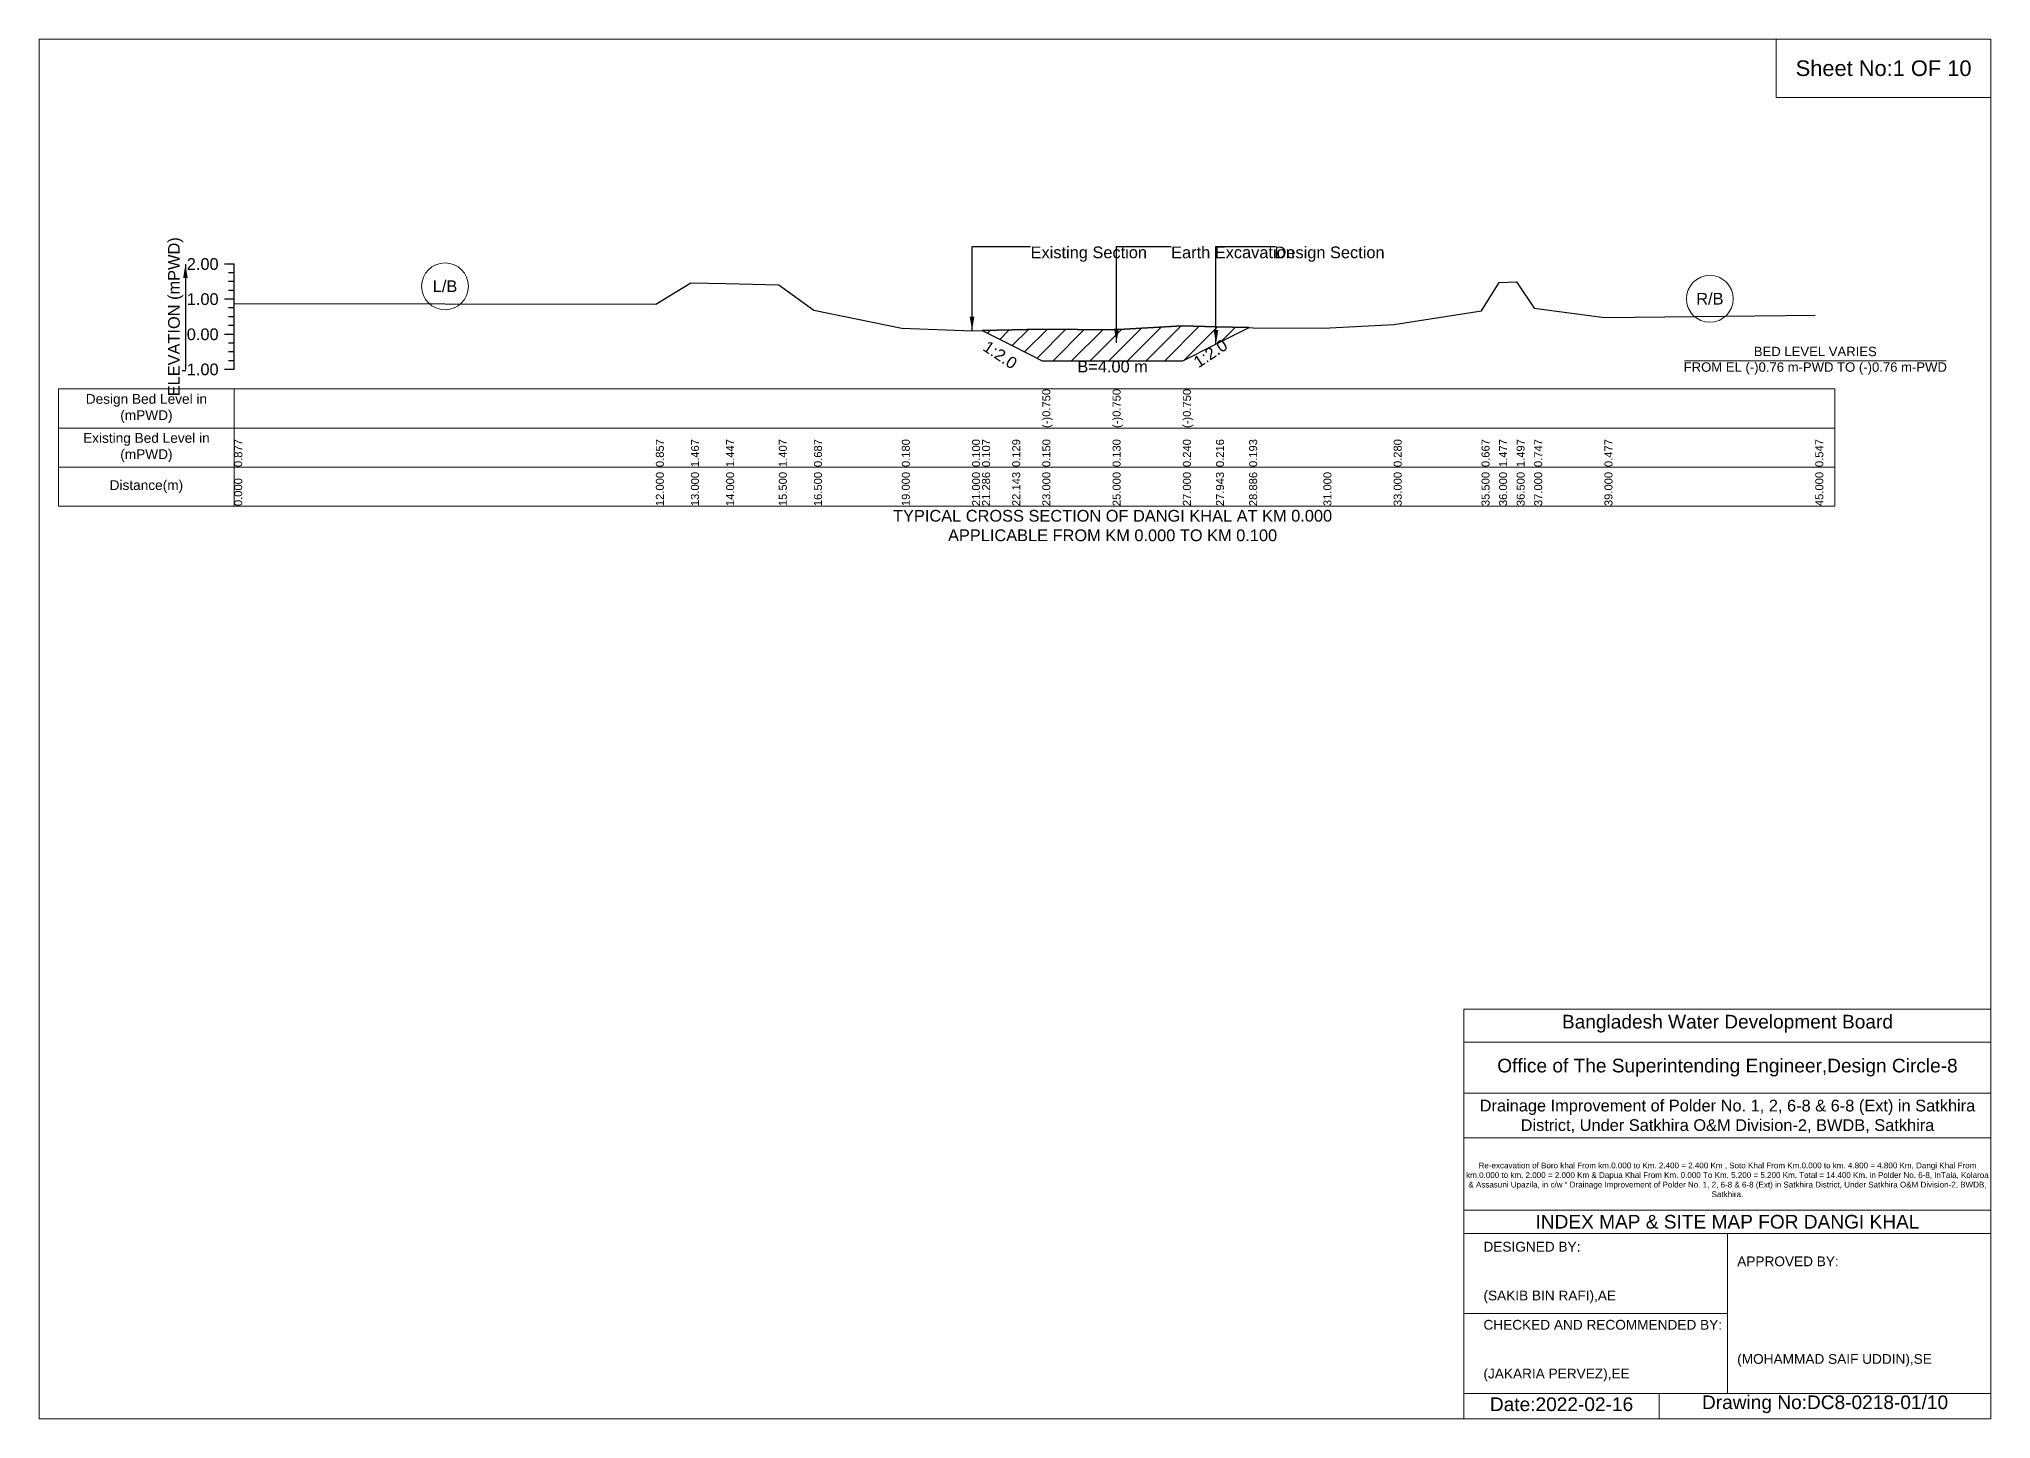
# Model space of a CAD drawing. Header units: inches. Extents: x 91000 to 538000, y -5656 to 0.
# Drawn here: x 310000 to 318000, y -5656 to 0 of the extents above; entities that cross this region are included whole.
import ezdxf

# ---------------------------------------------------------------- set-up
doc = ezdxf.new("R2010")
doc.units = ezdxf.units.IN
doc.header["$LTSCALE"] = 7
doc.header["$MEASUREMENT"] = 0
for name, color, linetype, lineweight in [('Cross section Data Border', 7, 'Continuous', 9), ('Cross Section Labels', 7, 'Continuous', 9), ('Existing_Bed_Level for Xsection', 7, 'Continuous', 25)]:
    doc.layers.add(name, color=color, linetype=linetype, lineweight=lineweight)
doc.styles.get("Standard").update_dxf_attribs({"font": 'arial.ttf'})
doc.dimstyles.get("Standard").update_dxf_attribs({"dimtxt": 45, "dimasz": 60, "dimexe": 0.18, "dimexo": 0.0625, "dimgap": 0.09, "dimtad": 0, "dimtih": 1, "dimtoh": 1, "dimdec": 4, "dimzin": 0, "dimdsep": 46, "dimtxsty": 'Standard', "dimcen": 0.09, "dimadec": 0, "dimazin": 0, "dimtfac": 1, "dimtdec": 4, "dimtofl": 0, "dimtmove": 0, "dimatfit": 3, "dimfxl": 1, "dimtolj": 1, "dimtzin": 0, "dimarcsym": 0})

msp = doc.modelspace()

# ---------------------------------------------------------------- hatches: boundary and pattern name
at = {"layer": 'Existing_Bed_Level for Xsection'}
h = msp.add_hatch(dxfattribs=at)
h.set_pattern_fill('ANSI31', color=256, scale=432, style=0)
h.paths.add_polyline_path([(313865.14286, -1194.97143), (313988.57143, -1256.68571), (314112, -1318.4), (314400, -1318.4), (314688, -1318.4), (314823.77143, -1250.51429), (314959.54286, -1182.62857), (314823.77143, -1179.23429), (314688, -1175.84), (314400, -1191.68), (314112, -1188.8), (313988.57143, -1191.88571)])

# ---------------------------------------------------------------- linework, layer by layer
at = {"layer": 'Cross section Data Border'}
msp.add_lwpolyline([(310080, -1434.4), (317360, -1434.4), (317360, -1914.4), (310080, -1914.4)], close=True, dxfattribs=at)
for points in [[(310800, -1434.4), (310800, -1914.4)], [(310080, -1594.4), (317360, -1594.4)], [(310080, -1754.4), (317360, -1754.4)]]:
    msp.add_lwpolyline(points, dxfattribs=at)
at = {"layer": 'Cross Section Labels'}
for points in [[(310000, 0), (318000, 0), (318000, -5656), (310000, -5656)], [(317120, 0), (318000, 0), (318000, -240), (317120, -240)]]:
    msp.add_lwpolyline(points, close=True, dxfattribs=at)
for points in [[(316744.19427, -1318.4), (317815.80573, -1318.4)], [(315840, -5656), (315840, -3976), (318000, -3976)], [(315840, -4112), (318000, -4112)], [(315840, -4320), (318000, -4320)], [(315840, -4504), (318000, -4504)], [(315840, -4800), (318000, -4800)], [(315840, -4896), (318000, -4896)], [(316920, -4896), (316920, -5552)], [(315840, -5224), (316920, -5224)], [(315840, -5552), (318000, -5552)], [(316640, -5552), (316640, -5656)]]:
    msp.add_lwpolyline(points, dxfattribs=at)
for centre in [(311664, -1013.552), (316848, -1064.672)]:
    msp.add_circle(centre, 96, dxfattribs=at)
at = {"layer": 'Existing_Bed_Level for Xsection'}
for points in [[(310800, -922.4), (310760, -922.4)], [(310800, -958.4), (310776, -958.4)], [(310800, -1354.4), (310800, -1210.4), (310800, -1066.4), (310800, -922.4)], [(310800, -994.4), (310776, -994.4)], [(310800, -1030.4), (310776, -1030.4)], [(310800, -1084.112), (312528, -1086.992), (312672, -999.152), (312816, -1002.032), (313032, -1007.792), (313176, -1111.472), (313536, -1184.48), (313824, -1196), (313865.14286, -1194.97143), (313988.57143, -1191.88571), (314112, -1188.8), (314112, -1188.8), (314400, -1191.68), (314400, -1191.68), (314688, -1175.84), (314688, -1175.84), (314823.77143, -1179.23429), (314959.54286, -1182.62857), (314976, -1183.04), (315264, -1184.48), (315552, -1170.08), (315912, -1114.352), (315984, -997.712), (316056, -994.832), (316128, -1102.832), (316416, -1141.712), (317280, -1131.632)], [(310800, -1066.4), (310760, -1066.4)], [(310800, -1102.4), (310776, -1102.4)], [(310800, -1138.4), (310776, -1138.4)], [(310800, -1174.4), (310776, -1174.4)], [(310800, -1210.4), (310760, -1210.4)], [(310800, -1246.4), (310776, -1246.4)], [(310800, -1354.4), (310760, -1354.4)], [(310800, -1282.4), (310776, -1282.4)], [(310800, -1318.4), (310776, -1318.4)]]:
    msp.add_lwpolyline(points, dxfattribs=at)
msp.add_lwpolyline([(313865.14286, -1194.97143), (313865.14286, -1194.97143), (313988.57143, -1256.68571), (314112, -1318.4), (314112, -1318.4), (314400, -1318.4), (314400, -1318.4), (314688, -1318.4), (314688, -1318.4), (314823.77143, -1250.51429), (314959.54286, -1182.62857), (314959.54286, -1182.62857), (314959.54286, -1182.62857), (314823.77143, -1179.23429), (314688, -1175.84), (314688, -1175.84), (314400, -1191.68), (314400, -1191.68), (314112, -1188.8), (314112, -1188.8), (313988.57143, -1191.88571), (313865.14286, -1194.97143)], close=True, dxfattribs=at)

# ---------------------------------------------------------------- texts
at = {"layer": 'Cross section Data Border', "char_height": 40, "width": 640, "attachment_point": 5}
for s, insert in [('Design Bed Level in (mPWD)', (310440, -1514.4)), ('Existing Bed Level in (mPWD)', (310440, -1674.4)), ('Distance(m)', (310440, -1834.4))]:
    msp.add_mtext(s, dxfattribs=dict(at, insert=insert))
at = {"layer": 'Cross Section Labels'}
for s, insert, char_height, attachment_point in [('Sheet No:1 OF 10', (317560, -120), 64, 5), ('Existing Section', (314064, -850.4), 48, 1), ('Earth Excavation', (314640, -850.4), 48, 1), ('Design Section', (315063.77143, -850.4), 48, 1), ('L/B', (311664, -1013.552), 48, 5), ('R/B', (316848, -1064.672), 48, 5), ('BED LEVEL VARIES ^JFROM EL (-)0.76 m-PWD TO (-)0.76 m-PWD', (317280, -1318.4), 38.4, 5), ('B=4.00 m', (314400, -1318.4), 48, 2), ('TYPICAL CROSS SECTION OF DANGI KHAL AT KM 0.000^JAPPLICABLE FROM KM 0.000 TO KM 0.100', (314400, -1994.4), 48, 5), ('Bangladesh Water Development Board', (316920, -4036), 56, 5), ('Office of The Superintending Engineer,Design Circle-8', (316920, -4216), 56, 5)]:
    msp.add_mtext(s, dxfattribs=dict(at, insert=insert, char_height=char_height, attachment_point=attachment_point))
at = {"layer": 'Cross Section Labels', "char_height": 48, "attachment_point": 2}
for insert, rotation in [((313952.57143, -1274.68571), 326.309932474), ((314787.77143, -1268.51429), 33.690067526)]:
    msp.add_mtext('1:2.0', dxfattribs=dict(at, insert=insert, rotation=rotation))
at = {"layer": 'Cross Section Labels'}
for s, insert, char_height, width, attachment_point in [('Drainage Improvement of Polder No. 1, 2, 6-8 & 6-8 (Ext) in Satkhira District, Under Satkhira O&M Division-2, BWDB, Satkhira', (316920, -4416), 48, 2240, 5), ('Re-excavation of Boro khal From km.0.000 to Km. 2.400 = 2.400 Km , Soto Khal From Km.0.000 to km. 4.800 = 4.800 Km, Dangi Khal From km.0.000 to km. 2.000 = 2.000 Km & Dapua Khal From Km. 0.000 To Km. 5.200 = 5.200 Km. Total = 14.400 Km. in Polder No. 6-8, InTala, Kolaroa & Assasuni Upazila, in c/w “ Drainage Improvement of Polder No. 1, 2, 6-8 & 6-8 (Ext) in Satkhira District, Under Satkhira O&M Division-2, BWDB, Satkhira.', (316920, -4676), 23.56497918, 2160, 5), ('INDEX MAP & SITE MAP FOR DANGI KHAL', (316920, -4848), 56, 2240, 5), ('DESIGNED BY:^J^J^J(SAKIB BIN RAFI),AE', (315920, -5056), 40, 1120, 4), ('APPROVED BY:^J^J^J^J^J^J(MOHAMMAD SAIF UDDIN),SE', (316960, -5216), 40, 1120, 4), ('CHECKED AND RECOMMENDED BY:^J^J^J(JAKARIA PERVEZ),EE', (315920, -5376), 40, 1120, 4), ('Date:2022-02-16', (316240, -5596), 56, 1120, 5), ('Drawing No:DC8-0218-01/10', (317320, -5596), 56, 1760, 5)]:
    msp.add_mtext(s, dxfattribs=dict(at, insert=insert, char_height=char_height, width=width, attachment_point=attachment_point))
at = {"layer": 'Existing_Bed_Level for Xsection', "rotation": 90}
for s, insert, char_height, attachment_point in [('ELEVATION (mPWD)', (310560, -1138.4), 48, 5), ('(-)0.750', (314112, -1594.4), 32.8, 1), ('(-)0.750', (314400, -1594.4), 32.8, 1), ('(-)0.750', (314688, -1594.4), 32.8, 1), ('0.877', (310800, -1754.4), 32.8, 1), ('0.857', (312528, -1754.4), 32.8, 1), ('1.467', (312672, -1754.4), 32.8, 1), ('1.447', (312816, -1754.4), 32.8, 1), ('1.407', (313032, -1754.4), 32.8, 1), ('0.687', (313176, -1754.4), 32.8, 1), ('0.180', (313536, -1754.4), 32.8, 1), ('0.100', (313824, -1754.4), 32.8, 1), ('0.107', (313865.14286, -1754.4), 32.8, 1), ('0.129', (313988.57143, -1754.4), 32.8, 1), ('0.150', (314112, -1754.4), 32.8, 1), ('0.130', (314400, -1754.4), 32.8, 1), ('0.240', (314688, -1754.4), 32.8, 1), ('0.216', (314823.77143, -1754.4), 32.8, 1), ('0.193', (314959.54286, -1754.4), 32.8, 1), ('0.280', (315552, -1754.4), 32.8, 1), ('0.667', (315912, -1754.4), 32.8, 1), ('1.477', (315984, -1754.4), 32.8, 1), ('1.497', (316056, -1754.4), 32.8, 1), ('0.747', (316128, -1754.4), 32.8, 1), ('0.477', (316416, -1754.4), 32.8, 1), ('0.547', (317280, -1754.4), 32.8, 1), ('0.000', (310800, -1914.4), 32.8, 1), ('12.000', (312528, -1914.4), 32.8, 1), ('13.000', (312672, -1914.4), 32.8, 1), ('14.000', (312816, -1914.4), 32.8, 1), ('15.500', (313032, -1914.4), 32.8, 1), ('16.500', (313176, -1914.4), 32.8, 1), ('19.000', (313536, -1914.4), 32.8, 1), ('21.000', (313824, -1914.4), 32.8, 1), ('21.286', (313865.14286, -1914.4), 32.8, 1), ('22.143', (313988.57143, -1914.4), 32.8, 1), ('23.000', (314112, -1914.4), 32.8, 1), ('25.000', (314400, -1914.4), 32.8, 1), ('27.000', (314688, -1914.4), 32.8, 1), ('27.943', (314823.77143, -1914.4), 32.8, 1), ('28.886', (314959.54286, -1914.4), 32.8, 1), ('31.000', (315264, -1914.4), 32.8, 1), ('33.000', (315552, -1914.4), 32.8, 1), ('35.500', (315912, -1914.4), 32.8, 1), ('36.000', (315984, -1914.4), 32.8, 1), ('36.500', (316056, -1914.4), 32.8, 1), ('37.000', (316128, -1914.4), 32.8, 1), ('39.000', (316416, -1914.4), 32.8, 1), ('45.000', (317280, -1914.4), 32.8, 1)]:
    msp.add_mtext(s, dxfattribs=dict(at, insert=insert, char_height=char_height, attachment_point=attachment_point))
at = {"layer": 'Existing_Bed_Level for Xsection', "char_height": 48, "attachment_point": 6}
for s, insert in [('2.00', (310736, -922.4)), ('1.00', (310736, -1066.4)), ('0.00', (310736, -1210.4)), ('-1.00', (310736, -1354.4))]:
    msp.add_mtext(s, dxfattribs=dict(at, insert=insert))

# ---------------------------------------------------------------- leaders
at = {"layer": 'Cross Section Labels', "annotation_type": 0, "has_hookline": 1, "hookline_direction": 0}
for points, text_width in [([(313824, -1196), (313824, -850.4), (314063.91, -850.4)], 467.16508), ([(314415.86355, -1245.23911), (314415.86355, -850.4), (314639.91, -850.4)], 496.99318), ([(314823.77143, -1250.51429), (314823.77143, -850.4), (315063.68143, -850.4)], 441.23329)]:
    msp.add_leader(points, dimstyle='Standard', override={"dimasz": 57.6}, dxfattribs=dict(at, text_width=text_width))
at = {"layer": 'Existing_Bed_Level for Xsection'}
msp.add_leader([(310600, -922.4), (310600, -1354.4)], dimstyle='Standard', override={"dimasz": 57.6}, dxfattribs=at)

doc.saveas('drawing.dxf')
